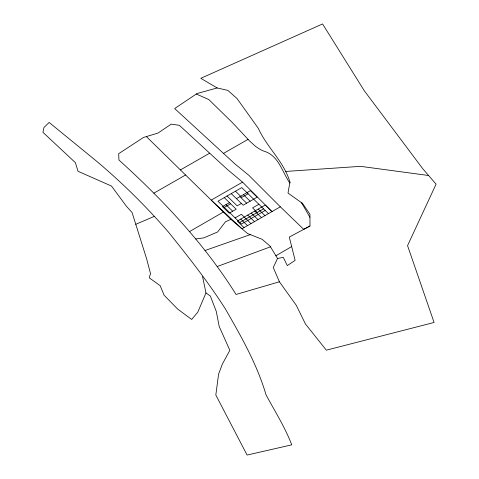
<?xml version="1.0" encoding="UTF-8"?>
<svg xmlns="http://www.w3.org/2000/svg" width="479" height="479" viewBox="0 0 479 479"><rect width="100%" height="100%" fill="white"/><g stroke="black" fill="none" stroke-linecap="round" stroke-linejoin="round"><path stroke-width="0.72" d="M289.951 182.134L288.005 193.031L302.506 203.407L309.925 214.227L309.997 226.004L289.286 237.057L295.118 260.36L287.292 265.6L283.293 257.361L277.539 258.486L273.258 267.48L279.395 281.796L296.208 305.195L305.47 324.014L326.337 350.179L434.088 322.469L407.551 245.643L436.076 184.158L422.747 168.716L364.381 90.884L322.571 23.95L200.815 78.311L217.149 87.962L227.866 90.393L237.033 98.536L258.301 128.33C266.941 147.496 284.005 161.609 289.951 182.134L289.789 183.038C282.538 172.458 278.982 156.932 265.905 151.813A17.639 12.771 21.3 0 1 259.361 148.921L255.696 146.484L249.804 141.203L232.531 122.75L208.832 99.566L196.33 94.004M205.976 292.932L197.791 312.17L191.672 319.445L177.715 309.105L164.111 295.244L160.178 285.676L149.232 277.808L150.52 273.539L146.622 258.822L132.072 212.514L126.408 206.233L111.463 186.044L78.017 171.284L75.413 162.686L42.924 132.318L43.948 127.516L49.133 122.444L96.249 160.932C122.079 182.595 146.089 206.383 168.219 231.818C188.307 256.738 208.096 281.826 225.298 308.811C241.105 336.264 257.103 364.339 266.049 394.87C274.934 411.383 285.047 427.238 291.741 444.847L247.086 455.05L215.825 395.037L218.592 374.135L222.364 364.088L229.842 350.311L219.19 326.456L216.286 311.44L210.353 296.034L205.976 292.932L202.569 276.605M275.904 255.786L291.669 246.571M189.331 231.698L223.37 212.035M180.421 169.937L209.676 153.178M153.897 193.145L185.583 174.997M223.507 153.412L248.044 139.359M271.952 211.622L242.566 182.14L211.203 200.108L241.967 228.794L280.341 206.814L303.71 229.357L309.997 226.004M229.441 202.647L222.454 206.653L229.19 213.209L236.177 209.203L224.28 197.611M236.428 198.647L250.403 190.642L257.139 197.198L243.164 205.204L231.261 193.618M224.316 207.395L230.621 203.785M248.104 193.773L241.799 197.384L235.458 191.211M241.362 203.449L237.171 205.85L227.07 196.019M235.087 217.885L241.392 214.275L250.99 223.627M258.876 204.264L252.571 207.874L257.271 212.442M239.787 222.46L263.576 208.832M265.216 210.431L241.428 224.058L217.975 201.222L241.763 187.6L268.456 213.622M277.539 258.486L270.024 246.074L262.181 239.32L247.547 233.524L230.836 219.352L225.465 221.813L217.604 231.986L203.779 237.883L195.695 238.967M135.761 224.316L154.292 216.37M217.143 266.558L270.473 246.817M205.018 250.517L250.301 234.614M279.395 281.796L236.051 294.465C204.413 243.853 163.076 199.947 118.954 160.04L118.666 153.687L143.502 137.455L157.974 133.066L171.266 124.139L179.356 125.318L227.256 169.332L242.566 182.14M217.149 87.962L197.031 93.531L174.673 108.541L235.033 164.004L248.817 175.278L280.341 206.814M285.394 171.47L360.561 166.345L428.609 175.506M302.506 203.407L301.596 202.755L309.943 217.334M271.952 211.616L265.216 205.066L237.267 221.07L244.003 227.627M243.416 194.642L250.152 201.198M258.229 209.066L264.965 215.622M239.925 196.647L246.655 203.204M254.738 211.065L261.468 217.622M251.241 213.065L257.977 219.621M247.751 215.071L254.481 221.627M225.95 204.653L232.68 211.203M240.763 219.071L247.493 225.627M146.388 136.581L230.836 219.352"/></g></svg>
